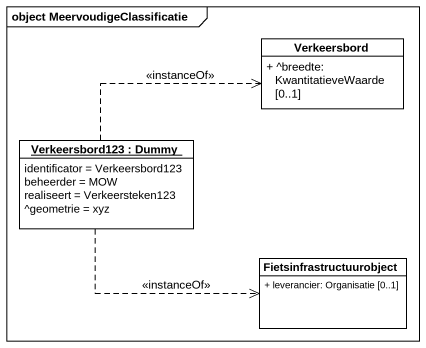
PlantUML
@startuml
mainframe object MeervoudigeClassificatie
hide circle
hide empty members
skinparam classAttributeIconSize 0
class Verkeersbord {
  + ^breedte: KwantitatieveWaarde [0..1]
}
object "Verkeersbord123 : Dummy" as Verkeersbord123 {
  identificator = Verkeersbord123
  beheerder = MOW
  realiseert = Verkeersteken123
  ^geometrie = xyz
}
class Fietsinfrastructuurobject {
  + leverancier: Organisatie [0..1]
}
Verkeersbord123 .right.> Verkeersbord : <<instanceOf>>
Verkeersbord123 .right.> Fietsinfrastructuurobject : <<instanceOf>>
@enduml
